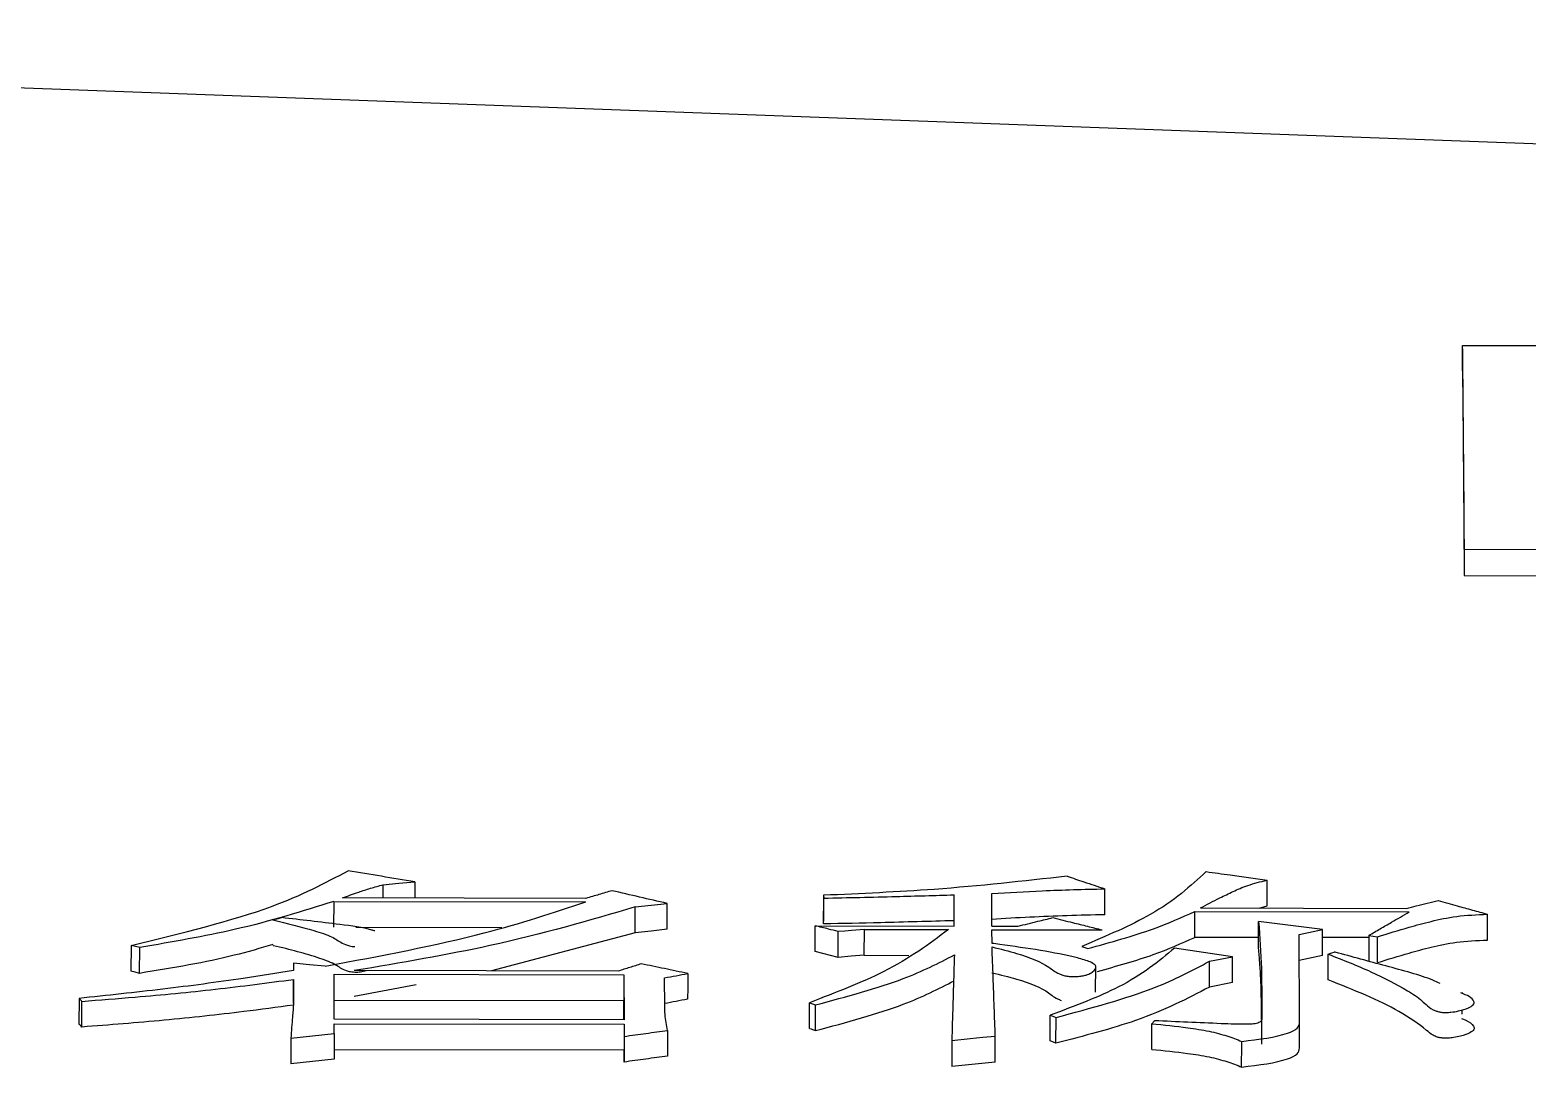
# Model space of a CAD drawing. Header units: millimetres. Extents: x 2462 to 4142, y 835 to 2023.
# Drawn here: x 2894.27 to 2899.86, y 1819.38 to 1823.25 of the extents above; entities that cross this region are included whole.
import ezdxf

# ---------------------------------------------------------------- set-up
doc = ezdxf.new("R2010")
doc.units = ezdxf.units.MM

msp = doc.modelspace()

# ---------------------------------------------------------------- linework, layer by layer
at = {"color": 7, "linetype": 'Continuous', "lineweight": 25}
for p, q in [((2888.3741, 1823.2484), (2903.6892, 1822.6848)), ((2899.6174, 1822.0722), (2900.618, 1822.0703)), ((2899.6236, 1821.3119), (2899.6234, 1821.2138)), ((2899.6236, 1821.3119), (2900.0723, 1821.311)), ((2899.6234, 1821.2138), (2900.0721, 1821.213)), ((2895.7077, 1820.0711), (2895.7076, 1820.011)), ((2898.8877, 1819.9816), (2898.8879, 1820.0781)), ((2895.5888, 1820.0609), (2895.5886, 1820.0112)), ((2897.2331, 1820.0213), (2897.2329, 1819.9249)), ((2897.2331, 1820.0213), (2897.2332, 1820.0108)), ((2897.7197, 1819.9266), (2897.7199, 1820.023)), ((2897.7204, 1819.9067), (2897.7199, 1820.023)), ((2897.861, 1819.9064), (2897.8605, 1820.028)), ((2898.2821, 1819.949), (2898.2823, 1820.0454)), ((2895.405, 1819.9984), (2895.4048, 1819.9021)), ((2895.405, 1819.9984), (2896.3462, 1819.9967)), ((2896.3462, 1820.0098), (2895.4375, 1820.0115)), ((2896.5298, 1819.8816), (2896.5301, 1819.9779)), ((2897.233, 1819.9144), (2897.2332, 1820.0108)), ((2898.6177, 1819.8645), (2898.618, 1819.9608)), ((2898.618, 1819.9608), (2899.4185, 1819.9593)), ((2898.6396, 1819.974), (2899.4076, 1819.9725)), ((2898.8583, 1819.9736), (2898.8877, 1819.9816)), ((2895.4876, 1819.902), (2896.0323, 1819.901)), ((2897.2009, 1819.8114), (2897.2012, 1819.9076)), ((2897.2012, 1819.9076), (2897.7204, 1819.9067)), ((2897.233, 1819.9144), (2897.2329, 1819.9249)), ((2897.7198, 1819.9067), (2897.7197, 1819.9266)), ((2897.861, 1819.9064), (2897.9584, 1819.9062)), ((2898.8559, 1819.827), (2898.8561, 1819.9232)), ((2899.0942, 1819.8934), (2898.8561, 1819.9232)), ((2899.7104, 1819.8545), (2899.7106, 1819.9508)), ((2896.5299, 1819.8816), (2895.9943, 1819.7393)), ((2897.2876, 1819.7899), (2897.2878, 1819.8861)), ((2897.3849, 1819.7977), (2897.3851, 1819.8939)), ((2897.3851, 1819.8939), (2897.6988, 1819.8933)), ((2897.8611, 1819.893), (2898.2721, 1819.8923)), ((2897.8613, 1819.842), (2897.8611, 1819.893)), ((2898.856, 1819.8641), (2898.6177, 1819.8645)), ((2899.0078, 1819.8748), (2899.0942, 1819.8934)), ((2899.0091, 1819.5471), (2899.0078, 1819.8748)), ((2899.2674, 1819.8633), (2899.0942, 1819.8636)), ((2899.2674, 1819.8717), (2899.2672, 1819.7755)), ((2899.2674, 1819.8717), (2899.2999, 1819.8662)), ((2894.6486, 1819.8345), (2894.6483, 1819.7384)), ((2894.6808, 1819.7302), (2894.681, 1819.8263)), ((2897.2876, 1819.7899), (2897.2009, 1819.8114)), ((2897.3849, 1819.7977), (2897.5504, 1819.7974)), ((2898.1967, 1819.8306), (2898.2183, 1819.8224)), ((2898.7593, 1819.7915), (2898.5428, 1819.8245)), ((2898.6729, 1819.7754), (2898.7593, 1819.7915)), ((2899.094, 1819.7972), (2899.0075, 1819.7786)), ((2899.116, 1819.7057), (2899.1162, 1819.8017)), ((2895.2546, 1819.7681), (2895.2548, 1819.7407)), ((2895.2546, 1819.7681), (2895.2546, 1819.7407)), ((2896.4663, 1819.7384), (2895.4819, 1819.7403)), ((2898.248, 1819.6606), (2898.2482, 1819.7578)), ((2898.6726, 1819.6793), (2898.6728, 1819.7753)), ((2895.2549, 1819.7077), (2895.2547, 1819.6117)), ((2895.2552, 1819.6187), (2895.2549, 1819.7077)), ((2895.4063, 1819.7267), (2896.488, 1819.7246)), ((2895.4069, 1819.5594), (2895.4063, 1819.7267)), ((2895.7124, 1819.6868), (2895.4816, 1819.6443)), ((2896.488, 1819.7246), (2896.4878, 1819.6287)), ((2896.488, 1819.7246), (2896.4886, 1819.5574)), ((2896.6399, 1819.6078), (2896.6395, 1819.7134)), ((2898.7591, 1819.6955), (2898.6726, 1819.6793)), ((2894.4547, 1819.637), (2894.4545, 1819.5412)), ((2894.4653, 1819.53), (2894.4656, 1819.6258)), ((2895.406, 1819.6307), (2896.4878, 1819.6287)), ((2896.488, 1819.5574), (2896.4878, 1819.6287)), ((2897.1804, 1819.5249), (2897.1807, 1819.6208)), ((2897.1807, 1819.6207), (2897.2023, 1819.6123)), ((2899.6163, 1819.6549), (2899.6163, 1819.6593)), ((2897.2021, 1819.5165), (2897.2023, 1819.6123)), ((2898.0784, 1819.4784), (2898.0787, 1819.5742)), ((2898.0787, 1819.5742), (2898.1003, 1819.5657)), ((2898.1001, 1819.4699), (2898.1003, 1819.5657)), ((2899.6161, 1819.5785), (2899.6162, 1819.5945)), ((2896.4886, 1819.5574), (2895.4069, 1819.5594)), ((2895.407, 1819.5425), (2896.4887, 1819.5405)), ((2895.4071, 1819.5056), (2895.407, 1819.5425)), ((2896.4887, 1819.5405), (2896.4885, 1819.4447)), ((2896.4887, 1819.5405), (2896.4889, 1819.495)), ((2896.651, 1819.5175), (2896.6508, 1819.4218)), ((2898.4682, 1819.5537), (2898.4574, 1819.5424)), ((2898.8682, 1819.4657), (2898.8684, 1819.5614)), ((2899.0089, 1819.4513), (2899.0091, 1819.5471)), ((2895.4071, 1819.5056), (2895.4069, 1819.4099)), ((2897.7113, 1819.4785), (2897.711, 1819.3828)), ((2897.8732, 1819.3996), (2897.8735, 1819.4953)), ((2898.1001, 1819.4699), (2898.0785, 1819.4784)), ((2895.407, 1819.4467), (2896.4885, 1819.4447)), ((2896.4886, 1819.3994), (2896.4885, 1819.4447)), ((2897.8732, 1819.3996), (2897.711, 1819.3828))]:
    msp.add_line(p, q, dxfattribs=at)
at = {"color": 7, "linetype": 'Continuous', "lineweight": 25, "flags": 128}
for points in [[(2899.6172, 1821.9776), (2899.6173, 1822.0286), (2899.6174, 1822.0722)], [(2895.5888, 1820.0609), (2895.6482, 1820.066), (2895.7077, 1820.0711)], [(2896.5302, 1819.9779), (2896.5897, 1819.9844), (2896.6491, 1819.9909)], [(2896.6489, 1819.8945), (2896.649, 1819.9485), (2896.6491, 1819.9909)], [(2895.1846, 1819.9316), (2895.1865, 1819.9321), (2895.1986, 1819.9351), (2895.2107, 1819.938)], [(2896.6489, 1819.8945), (2896.5894, 1819.8881), (2896.53, 1819.8816)], [(2897.3851, 1819.8939), (2897.3365, 1819.89), (2897.3121, 1819.888), (2897.2878, 1819.8861)], [(2899.094, 1819.7972), (2899.0941, 1819.8511), (2899.0942, 1819.8934)], [(2899.2997, 1819.7701), (2899.2997, 1819.8065), (2899.2998, 1819.8364), (2899.2999, 1819.8662)], [(2894.681, 1819.8263), (2894.6648, 1819.8304), (2894.6486, 1819.8345)], [(2897.3849, 1819.7977), (2897.3362, 1819.7938), (2897.2876, 1819.7899)], [(2898.7591, 1819.6955), (2898.7592, 1819.7493), (2898.7593, 1819.7915)], [(2899.1162, 1819.8017), (2899.1217, 1819.8038), (2899.1298, 1819.8068), (2899.1378, 1819.8098)], [(2894.6808, 1819.7302), (2894.6646, 1819.7343), (2894.6484, 1819.7384)], [(2895.3736, 1819.7569), (2895.3142, 1819.7625), (2895.2546, 1819.7681)], [(2896.7259, 1819.7297), (2896.7258, 1819.676), (2896.7257, 1819.6337)], [(2897.1804, 1819.5249), (2897.186, 1819.5228), (2897.1915, 1819.5206), (2897.2021, 1819.5165)], [(2898.4572, 1819.4467), (2898.4573, 1819.4856), (2898.4574, 1819.514), (2898.4574, 1819.5424)], [(2895.2449, 1819.4888), (2895.2448, 1819.4352), (2895.2447, 1819.3931)], [(2895.2449, 1819.4888), (2895.326, 1819.4972), (2895.4071, 1819.5056)], [(2896.4889, 1819.495), (2896.4887, 1819.4414), (2896.4886, 1819.3994)], [(2897.8735, 1819.4953), (2897.8265, 1819.4904), (2897.7795, 1819.4856), (2897.7113, 1819.4785)], [(2898.7928, 1819.3808), (2898.7928, 1819.4085), (2898.7929, 1819.4362), (2898.793, 1819.4765)], [(2895.4069, 1819.4099), (2895.3258, 1819.4015), (2895.2447, 1819.3931)]]:
    msp.add_lwpolyline(points, dxfattribs=at)
at = {"color": 7, "linetype": 'Continuous', "lineweight": 25}
for points, knots in [([(2899.6236, 1821.3119), (2899.6228, 1821.4349), (2899.6208, 1821.7227), (2899.6186, 1821.945), (2899.6174, 1822.0722)], [0, 0, 0, 0, 0.427525, 1, 1, 1, 1]), ([(2899.6172, 1821.9732), (2899.6181, 1821.8795), (2899.6203, 1821.6607), (2899.6223, 1821.3764), (2899.6234, 1821.2138)], [0, 0, 0, 0, 0.428082, 1, 1, 1, 1]), ([(2894.6486, 1819.8345), (2894.8379, 1819.8804), (2895.1727, 1819.9615), (2895.3721, 1820.0671), (2895.4587, 1820.1129)], [0, 0, 0, 0, 0.565519, 1, 1, 1, 1]), ([(2895.7077, 1820.0711), (2895.6662, 1820.0781), (2895.5832, 1820.092), (2895.5002, 1820.106), (2895.4587, 1820.1129)], [0, 0, 0, 0, 0.5, 1, 1, 1, 1]), ([(2898.1414, 1820.0924), (2897.9784, 1820.0742), (2897.6857, 1820.0414), (2897.372, 1820.0275), (2897.2331, 1820.0213)], [0, 0, 0, 0, 0.557097, 1, 1, 1, 1]), ([(2898.1414, 1820.0924), (2898.1623, 1820.0855), (2898.1961, 1820.0742), (2898.2431, 1820.0586), (2898.2692, 1820.0498), (2898.2823, 1820.0454)], [0, 0, 0, 0, 0.443416, 0.721708, 1, 1, 1, 1]), ([(2898.6606, 1820.1095), (2898.6013, 1820.0552), (2898.4949, 1819.9578), (2898.2882, 1819.8696), (2898.1966, 1819.8306)], [0, 0, 0, 0, 0.556899, 1, 1, 1, 1]), ([(2898.6396, 1819.974), (2898.6629, 1819.9866), (2898.7015, 1820.0074), (2898.7608, 1820.0354), (2898.8125, 1820.0592), (2898.8627, 1820.0718), (2898.8879, 1820.0781)], [0, 0, 0, 0, 0.337761, 0.556951, 0.777135, 1, 1, 1, 1]), ([(2898.6606, 1820.1095), (2898.6902, 1820.1054), (2898.7429, 1820.0982), (2898.8187, 1820.0877), (2898.8648, 1820.0813), (2898.8879, 1820.0781)], [0, 0, 0, 0, 0.390969, 0.695485, 1, 1, 1, 1]), ([(2895.4375, 1820.0115), (2895.4575, 1820.0189), (2895.4909, 1820.0311), (2895.5417, 1820.0475), (2895.5731, 1820.0564), (2895.5888, 1820.0609)], [0, 0, 0, 0, 0.424754, 0.712014, 1, 1, 1, 1]), ([(2896.4434, 1820.0384), (2896.4272, 1820.0337), (2896.3948, 1820.0242), (2896.3624, 1820.0146), (2896.3462, 1820.0098)], [0, 0, 0, 0, 0.499998, 1, 1, 1, 1]), ([(2896.6491, 1819.9909), (2896.6149, 1819.9988), (2896.5463, 1820.0147), (2896.4777, 1820.0305), (2896.4434, 1820.0384)], [0, 0, 0, 0, 0.5, 1, 1, 1, 1]), ([(2897.2332, 1820.0108), (2897.3235, 1820.0127), (2897.486, 1820.0161), (2897.648, 1820.0209), (2897.7199, 1820.023)], [0, 0, 0, 0, 0.555754, 1, 1, 1, 1]), ([(2897.8605, 1820.028), (2897.9231, 1820.0317), (2898.0621, 1820.0399), (2898.2042, 1820.0435), (2898.2823, 1820.0454)], [0, 0, 0, 0, 0.449849, 1, 1, 1, 1]), ([(2895.405, 1819.9984), (2895.2878, 1819.9615), (2895.0768, 1819.8951), (2894.8028, 1819.8475), (2894.681, 1819.8263)], [0, 0, 0, 0, 0.555264, 1, 1, 1, 1]), ([(2895.3736, 1819.7569), (2895.5805, 1819.7957), (2895.9466, 1819.8644), (2896.225, 1819.9566), (2896.3462, 1819.9967)], [0, 0, 0, 0, 0.564995, 1, 1, 1, 1]), ([(2896.5302, 1819.9779), (2896.3576, 1819.9272), (2896.0469, 1819.836), (2895.6558, 1819.7698), (2895.4818, 1819.7403)], [0, 0, 0, 0, 0.555354, 1, 1, 1, 1]), ([(2898.2183, 1819.8224), (2898.3043, 1819.8463), (2898.457, 1819.8887), (2898.569, 1819.9389), (2898.618, 1819.9608)], [0, 0, 0, 0, 0.5632176, 1, 1, 1, 1]), ([(2899.2674, 1819.8717), (2899.2815, 1819.8799), (2899.3097, 1819.8964), (2899.3601, 1819.9256), (2899.3963, 1819.9465), (2899.4185, 1819.9593)], [0, 0, 0, 0, 0.280241, 0.560481, 1, 1, 1, 1]), ([(2899.4076, 1819.9725), (2899.4199, 1819.9755), (2899.4459, 1819.9818), (2899.4856, 1819.9914), (2899.5128, 1819.998), (2899.5265, 1820.0013)], [0, 0, 0, 0, 0.311539, 0.655769, 1, 1, 1, 1]), ([(2899.5265, 1820.0013), (2899.5499, 1819.9948), (2899.5923, 1819.9833), (2899.6537, 1819.9664), (2899.6916, 1819.956), (2899.7106, 1819.9508)], [0, 0, 0, 0, 0.382282, 0.691141, 1, 1, 1, 1]), ([(2895.1782, 1819.9301), (2895.2302, 1819.9169), (2895.3082, 1819.8972), (2895.4006, 1819.8682), (2895.4273, 1819.8466), (2895.4544, 1819.8344), (2895.4732, 1819.8305), (2895.4802, 1819.8301), (2895.4834, 1819.8299)], [0, 0, 0, 0, 0.4425383, 0.6635185, 0.8576275, 0.9551438, 0.9797199, 1, 1, 1, 1]), ([(2895.5581, 1819.8884), (2895.5546, 1819.8895), (2895.5203, 1819.9005), (2895.3972, 1819.9164), (2895.2825, 1819.9297), (2895.2107, 1819.938)], [0, 0, 0, 0, 0.041499, 0.400659, 1, 1, 1, 1]), ([(2897.2878, 1819.8861), (2897.2754, 1819.8892), (2897.2548, 1819.8943), (2897.2259, 1819.9015), (2897.2094, 1819.9056), (2897.2012, 1819.9076)], [0, 0, 0, 0, 0.428361, 0.71418, 1, 1, 1, 1]), ([(2897.7197, 1819.9266), (2897.6283, 1819.924), (2897.4663, 1819.9192), (2897.3038, 1819.9159), (2897.233, 1819.9144)], [0, 0, 0, 0, 0.564211, 1, 1, 1, 1]), ([(2898.2821, 1819.949), (2898.1885, 1819.9465), (2898.0466, 1819.9426), (2897.9076, 1819.9344), (2897.8603, 1819.9316)], [0, 0, 0, 0, 0.659861, 1, 1, 1, 1]), ([(2897.9584, 1819.9062), (2897.9707, 1819.9092), (2897.9954, 1819.9153), (2898.0386, 1819.9259), (2898.0695, 1819.9334), (2898.0881, 1819.9379)], [0, 0, 0, 0, 0.285577, 0.571154, 1, 1, 1, 1]), ([(2898.0881, 1819.9379), (2898.1128, 1819.9318), (2898.1558, 1819.9212), (2898.2172, 1819.9059), (2898.2538, 1819.8968), (2898.2721, 1819.8923)], [0, 0, 0, 0, 0.403163, 0.701581, 1, 1, 1, 1]), ([(2898.8561, 1819.9232), (2898.8604, 1819.8651), (2898.8668, 1819.777), (2898.8678, 1819.6556), (2898.8682, 1819.5928), (2898.8684, 1819.5614)], [0, 0, 0, 0, 0.49199, 0.745991, 1, 1, 1, 1]), ([(2899.2999, 1819.8662), (2899.3385, 1819.8785), (2899.4023, 1819.8987), (2899.4995, 1819.9243), (2899.5917, 1819.9452), (2899.6707, 1819.9489), (2899.7106, 1819.9508)], [0, 0, 0, 0, 0.335019, 0.553277, 0.774167, 1, 1, 1, 1]), ([(2897.6988, 1819.8933), (2897.6272, 1819.8398), (2897.4986, 1819.7436), (2897.2784, 1819.6585), (2897.1806, 1819.6208)], [0, 0, 0, 0, 0.55626, 1, 1, 1, 1]), ([(2898.2544, 1819.7373), (2898.3274, 1819.7576), (2898.4668, 1819.7965), (2898.569, 1819.8426), (2898.6177, 1819.8645)], [0, 0, 0, 0, 0.523424, 1, 1, 1, 1]), ([(2899.2997, 1819.7701), (2899.3383, 1819.7823), (2899.4021, 1819.8024), (2899.4993, 1819.8281), (2899.5915, 1819.8489), (2899.6704, 1819.8527), (2899.7103, 1819.8545)], [0, 0, 0, 0, 0.334944, 0.553173, 0.774074, 1, 1, 1, 1]), ([(2895.178, 1819.8381), (2895.1314, 1819.8241), (2894.9888, 1819.7812), (2894.8047, 1819.7507), (2894.6808, 1819.7302)], [0, 0, 0, 0, 0.326542, 1, 1, 1, 1]), ([(2895.5264, 1819.7402), (2895.5244, 1819.7395), (2895.5173, 1819.737), (2895.504, 1819.7348), (2895.4892, 1819.7335), (2895.4777, 1819.7339), (2895.4648, 1819.7359), (2895.4369, 1819.7442), (2895.4145, 1819.7637), (2895.3519, 1819.7877), (2895.2714, 1819.8111), (2895.2104, 1819.8264), (2895.1787, 1819.8336), (2895.178, 1819.8338)], [0, 0, 0, 0, 0.018755, 0.064763, 0.085004, 0.105469, 0.127666, 0.166797, 0.332651, 0.535406, 0.766765, 0.994408, 1, 1, 1, 1]), ([(2897.2023, 1819.6123), (2897.3192, 1819.6436), (2897.5264, 1819.6991), (2897.6618, 1819.7686), (2897.7208, 1819.7989)], [0, 0, 0, 0, 0.56439, 1, 1, 1, 1]), ([(2897.7208, 1819.7989), (2897.7199, 1819.7681), (2897.7179, 1819.7064), (2897.7147, 1819.6), (2897.7125, 1819.5232), (2897.7113, 1819.4785)], [0, 0, 0, 0, 0.294538, 0.589076, 1, 1, 1, 1]), ([(2897.8614, 1819.8285), (2897.893, 1819.8209), (2897.98, 1819.8), (2898.0627, 1819.7645), (2898.0982, 1819.7341), (2898.1242, 1819.7231), (2898.1403, 1819.7197), (2898.1584, 1819.7181), (2898.1781, 1819.7182), (2898.1976, 1819.72), (2898.2168, 1819.7245), (2898.2371, 1819.7346), (2898.2508, 1819.7478), (2898.2474, 1819.7623), (2898.2242, 1819.7755), (2898.1174, 1819.8061), (2897.9823, 1819.8252), (2897.871, 1819.8406), (2897.8613, 1819.842)], [0, 0, 0, 0, 0.104818, 0.288489, 0.371147, 0.389957, 0.405379, 0.420809, 0.436752, 0.454223, 0.471611, 0.498261, 0.557752, 0.592464, 0.627047, 0.687152, 0.97271, 1, 1, 1, 1]), ([(2897.8735, 1819.4953), (2897.8722, 1819.5312), (2897.8696, 1819.6059), (2897.8657, 1819.717), (2897.8628, 1819.7913), (2897.8613, 1819.8285)], [0, 0, 0, 0, 0.317033, 0.658512, 1, 1, 1, 1]), ([(2898.5428, 1819.8245), (2898.4829, 1819.7748), (2898.3751, 1819.6854), (2898.1699, 1819.6084), (2898.0787, 1819.5742)], [0, 0, 0, 0, 0.555457, 1, 1, 1, 1]), ([(2898.8675, 1819.5585), (2898.8674, 1819.5669), (2898.8672, 1819.5869), (2898.8669, 1819.6126), (2898.8663, 1819.6413), (2898.8658, 1819.6642), (2898.8648, 1819.704), (2898.8628, 1819.7384), (2898.8603, 1819.7729), (2898.8591, 1819.788), (2898.8582, 1819.8), (2898.8572, 1819.812), (2898.8564, 1819.821), (2898.8559, 1819.827)], [0, 0, 0, 0, 0.092332, 0.2192164, 0.2826586, 0.4095431, 0.4729853, 0.7267587, 0.7950687, 0.8633787, 0.8975336, 0.9316886, 1, 1, 1, 1]), ([(2899.1162, 1819.8017), (2899.1707, 1819.7802), (2899.2798, 1819.737), (2899.3927, 1819.6779), (2899.4707, 1819.6291), (2899.4901, 1819.5998), (2899.5276, 1819.5868), (2899.5411, 1819.5844), (2899.5577, 1819.5839), (2899.5788, 1819.5854), (2899.609, 1819.5908), (2899.6385, 1819.6003), (2899.6597, 1819.6129), (2899.6617, 1819.6277), (2899.6458, 1819.6434), (2899.6218, 1819.653), (2899.6103, 1819.6576)], [0, 0, 0, 0, 0.233193, 0.466691, 0.583381, 0.700029, 0.713281, 0.726685, 0.738265, 0.753231, 0.779725, 0.825435, 0.861735, 0.898249, 0.95121, 1, 1, 1, 1]), ([(2899.5335, 1819.6922), (2899.5247, 1819.6963), (2899.4711, 1819.7213), (2899.3276, 1819.7577), (2899.2047, 1819.7925), (2899.1391, 1819.8095), (2899.1378, 1819.8098)], [0, 0, 0, 0, 0.087455, 0.535244, 0.990503, 1, 1, 1, 1]), ([(2895.2548, 1819.7407), (2895.1927, 1819.7308), (2895.0341, 1819.7056), (2894.7684, 1819.6698), (2894.5595, 1819.648), (2894.4547, 1819.637)], [0, 0, 0, 0, 0.242868, 0.620238, 1, 1, 1, 1]), ([(2896.5527, 1819.7657), (2896.5383, 1819.7611), (2896.5095, 1819.7521), (2896.4807, 1819.743), (2896.4663, 1819.7384)], [0, 0, 0, 0, 0.499998, 1, 1, 1, 1]), ([(2896.7259, 1819.7297), (2896.6971, 1819.7357), (2896.6393, 1819.7477), (2896.5816, 1819.7597), (2896.5527, 1819.7657)], [0, 0, 0, 0, 0.5, 1, 1, 1, 1]), ([(2897.8611, 1819.7324), (2897.8927, 1819.7248), (2897.9794, 1819.7038), (2898.0645, 1819.6689), (2898.0948, 1819.6386), (2898.1171, 1819.6304), (2898.1193, 1819.6295)], [0, 0, 0, 0, 0.2754641, 0.7574008, 0.975436, 1, 1, 1, 1]), ([(2898.1003, 1819.5657), (2898.2307, 1819.6008), (2898.4618, 1819.6629), (2898.6088, 1819.7412), (2898.6728, 1819.7754)], [0, 0, 0, 0, 0.5642623, 1, 1, 1, 1]), ([(2894.4656, 1819.6258), (2894.532, 1819.6309), (2894.7003, 1819.644), (2894.9667, 1819.6696), (2895.1586, 1819.6949), (2895.2549, 1819.7077)], [0, 0, 0, 0, 0.245072, 0.621096, 1, 1, 1, 1]), ([(2896.6395, 1819.7134), (2896.6539, 1819.7161), (2896.6827, 1819.7215), (2896.7115, 1819.727), (2896.7259, 1819.7297)], [0, 0, 0, 0, 0.5000002, 1, 1, 1, 1]), ([(2897.2021, 1819.5165), (2897.319, 1819.5478), (2897.5262, 1819.6032), (2897.6616, 1819.6726), (2897.7206, 1819.7028)], [0, 0, 0, 0, 0.564455, 1, 1, 1, 1]), ([(2898.6726, 1819.6793), (2898.5895, 1819.6359), (2898.4398, 1819.5576), (2898.2047, 1819.4969), (2898.1001, 1819.4699)], [0, 0, 0, 0, 0.55488, 1, 1, 1, 1]), ([(2899.6137, 1819.5624), (2899.6182, 1819.5605), (2899.6394, 1819.5518), (2899.6579, 1819.5376), (2899.662, 1819.5206), (2899.6449, 1819.5072), (2899.6167, 1819.4972), (2899.5871, 1819.4909), (2899.5663, 1819.4885), (2899.5496, 1819.4881), (2899.5353, 1819.4894), (2899.5199, 1819.4931), (2899.4998, 1819.5024), (2899.4627, 1819.5358), (2899.3878, 1819.587), (2899.2586, 1819.6492), (2899.1636, 1819.6868), (2899.116, 1819.7057)], [0, 0, 0, 0, 0.019717, 0.091876, 0.128207, 0.164754, 0.212075, 0.237647, 0.255535, 0.266985, 0.278544, 0.291482, 0.315552, 0.371177, 0.593002, 0.795785, 1, 1, 1, 1]), ([(2894.4656, 1819.6258), (2894.4647, 1819.6267), (2894.4624, 1819.6291), (2894.4588, 1819.6328), (2894.4561, 1819.6356), (2894.4547, 1819.637)], [0, 0, 0, 0, 0.25, 0.625, 1, 1, 1, 1]), ([(2896.7257, 1819.6337), (2896.7113, 1819.631), (2896.6827, 1819.6256), (2896.6541, 1819.6202), (2896.6398, 1819.6175)], [0, 0, 0, 0, 0.503512, 1, 1, 1, 1]), ([(2895.2547, 1819.6117), (2895.1933, 1819.6034), (2895.0363, 1819.5823), (2894.7734, 1819.554), (2894.5683, 1819.538), (2894.4653, 1819.53)], [0, 0, 0, 0, 0.2426822, 0.6200624, 1, 1, 1, 1]), ([(2895.2552, 1819.6187), (2895.2539, 1819.6016), (2895.2515, 1819.5715), (2895.248, 1819.5282), (2895.2459, 1819.5019), (2895.2449, 1819.4888)], [0, 0, 0, 0, 0.398779, 0.699389, 1, 1, 1, 1]), ([(2896.651, 1819.5175), (2896.6491, 1819.5273), (2896.6452, 1819.5473), (2896.6409, 1819.5774), (2896.6402, 1819.5976), (2896.6399, 1819.6078)], [0, 0, 0, 0, 0.325196, 0.662509, 1, 1, 1, 1]), ([(2894.4653, 1819.53), (2894.4635, 1819.5318), (2894.4599, 1819.5356), (2894.4563, 1819.5393), (2894.4545, 1819.5412)], [0, 0, 0, 0, 0.500003, 1, 1, 1, 1]), ([(2896.4889, 1819.495), (2896.5159, 1819.4988), (2896.57, 1819.5063), (2896.624, 1819.5137), (2896.651, 1819.5175)], [0, 0, 0, 0, 0.499999, 1, 1, 1, 1]), ([(2898.4574, 1819.5424), (2898.5027, 1819.5379), (2898.577, 1819.5304), (2898.6729, 1819.5153), (2898.7397, 1819.4973), (2898.7753, 1819.4834), (2898.793, 1819.4765)], [0, 0, 0, 0, 0.347242, 0.568885, 0.786213, 1, 1, 1, 1]), ([(2898.8683, 1819.5614), (2898.8677, 1819.5578), (2898.8669, 1819.5526), (2898.8583, 1819.5466), (2898.849, 1819.5434), (2898.8346, 1819.5411), (2898.7896, 1819.5391), (2898.7073, 1819.5431), (2898.5918, 1819.5475), (2898.5094, 1819.5516), (2898.4682, 1819.5537)], [0, 0, 0, 0, 0.083122, 0.118748, 0.147802, 0.176836, 0.225889, 0.446626, 0.723216, 1, 1, 1, 1]), ([(2898.793, 1819.4765), (2898.8571, 1819.4842), (2898.9452, 1819.4948), (2899.0056, 1819.5254), (2899.0079, 1819.5399), (2899.0091, 1819.5471)], [0, 0, 0, 0, 0.574092, 0.788689, 1, 1, 1, 1]), ([(2896.6508, 1819.4218), (2896.6238, 1819.418), (2896.5697, 1819.4106), (2896.5157, 1819.4031), (2896.4886, 1819.3994)], [0, 0, 0, 0, 0.5, 1, 1, 1, 1]), ([(2898.4572, 1819.4467), (2898.5025, 1819.4422), (2898.5767, 1819.4347), (2898.6727, 1819.4196), (2898.7395, 1819.4016), (2898.7751, 1819.3877), (2898.7928, 1819.3808)], [0, 0, 0, 0, 0.3473319, 0.5689993, 0.7862923, 1, 1, 1, 1]), ([(2898.7928, 1819.3808), (2898.8569, 1819.3885), (2898.945, 1819.3992), (2899.0054, 1819.4297), (2899.0077, 1819.4441), (2899.0088, 1819.4513)], [0, 0, 0, 0, 0.574283, 0.788814, 1, 1, 1, 1])]:
    msp.add_open_spline(points, degree=3, knots=knots, dxfattribs=at)

doc.saveas('drawing.dxf')
